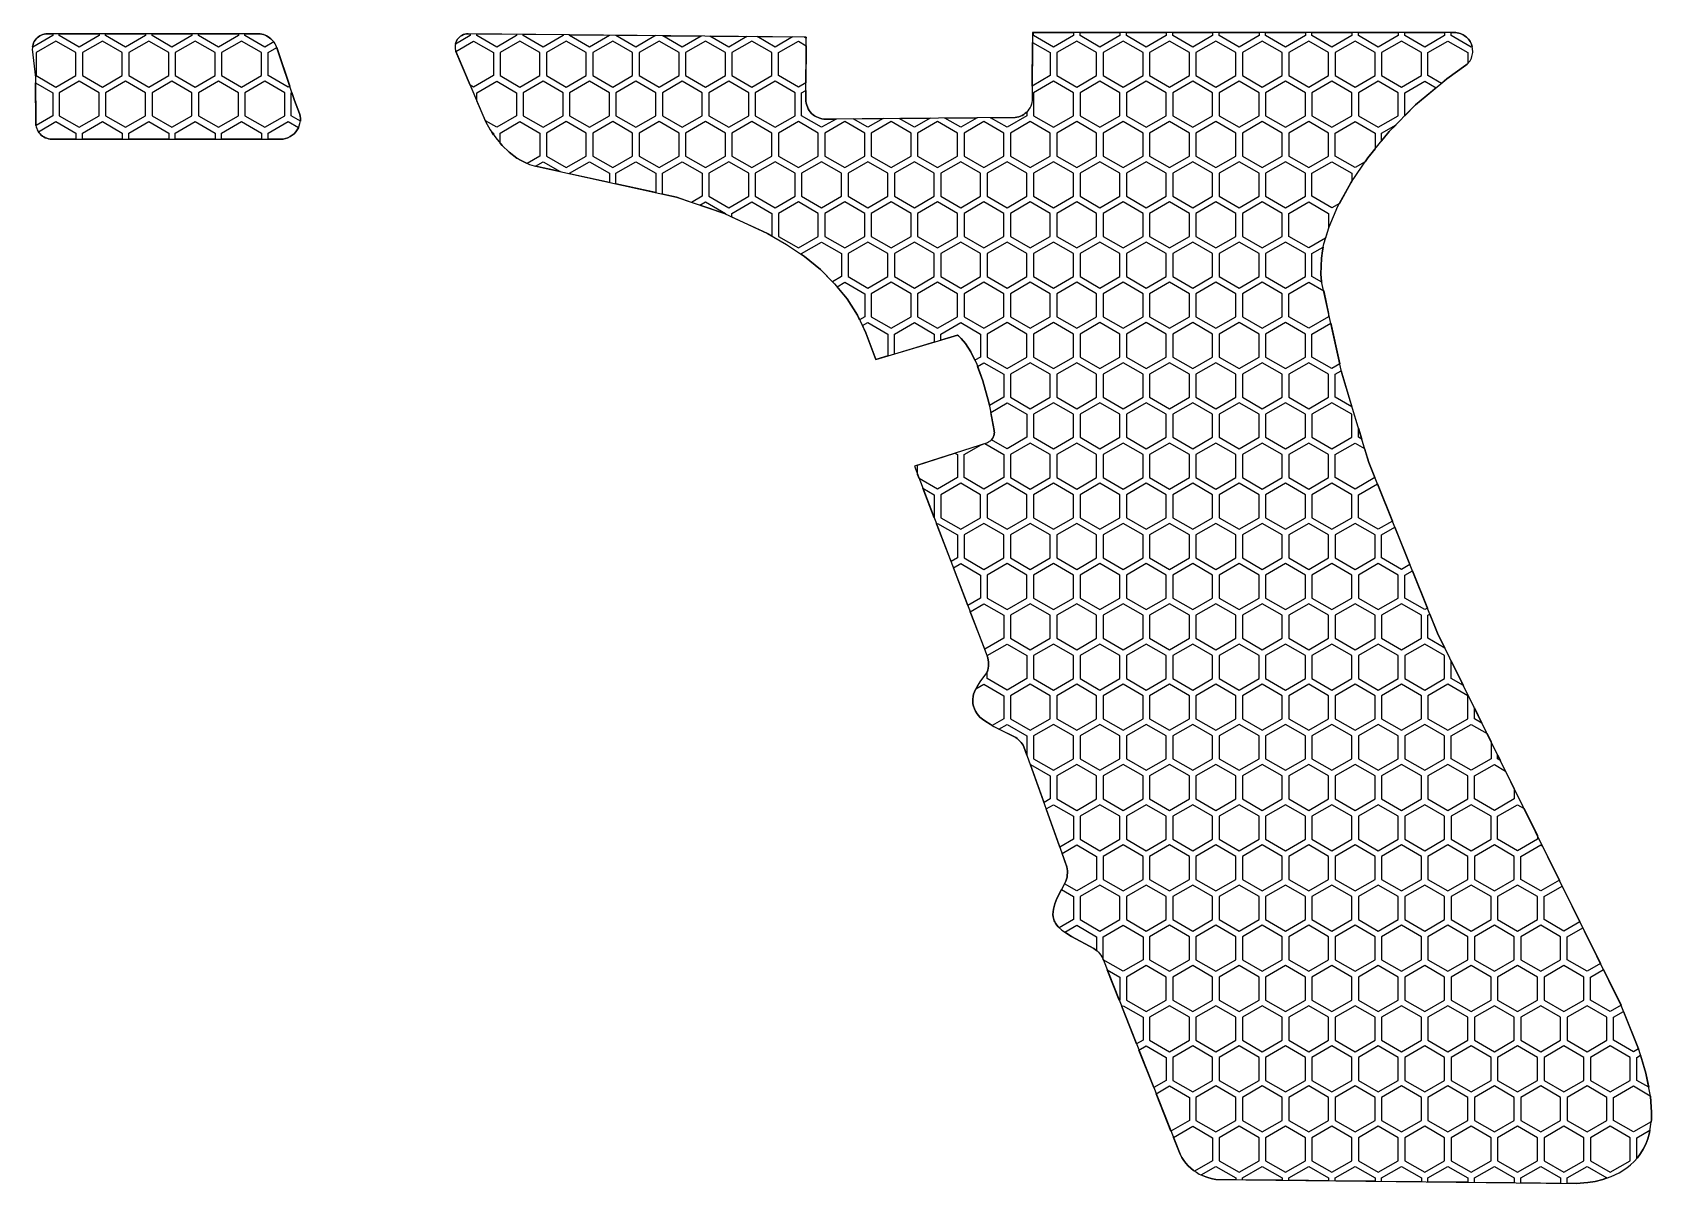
# Model space of a CAD drawing. Header units: millimetres. Extents: x -36 to 87, y -9 to 78.
import ezdxf

# ---------------------------------------------------------------- set-up
doc = ezdxf.new("R2010")
doc.units = ezdxf.units.MM
doc.layers.add('BORDER', color=3, linetype='Continuous')

msp = doc.modelspace()

# ---------------------------------------------------------------- linework, layer by layer
for points in [[(-35.72, 77.13), (-35.69, 77.25), (-35.65, 77.36), (-35.6, 77.47), (-35.53, 77.57), (-35.46, 77.67), (-35.37, 77.76), (-35.28, 77.83), (-35.18, 77.9), (-35.07, 77.96), (-34.96, 78.01), (-34.84, 78.04), (-34.71, 78.06), (-34.2, 78.06), (-34.2, 77.93), (-35.71, 77.05), (-35.73, 77.06)], [(-30.67, 78.06), (-30.67, 77.93), (-32.18, 77.05), (-33.7, 77.93), (-33.7, 78.06)], [(-27.14, 78.06), (-27.14, 77.93), (-28.65, 77.05), (-30.17, 77.93), (-30.17, 78.06)], [(-23.61, 78.06), (-23.61, 77.93), (-25.12, 77.05), (-26.64, 77.93), (-26.64, 78.06)], [(-20.07, 78.06), (-20.07, 77.93), (-21.59, 77.05), (-23.11, 77.93), (-23.11, 78.06)], [(-18.53, 78.06), (-18.41, 78.05), (-18.28, 78.02), (-18.16, 77.99), (-18.04, 77.94), (-17.92, 77.89), (-17.81, 77.83), (-17.71, 77.76), (-17.61, 77.68), (-17.52, 77.6), (-17.43, 77.5), (-17.38, 77.44), (-18.06, 77.05), (-19.57, 77.93), (-19.57, 78.06)], [(-3.55, 77.28), (-3.52, 77.39), (-3.47, 77.5), (-3.41, 77.61), (-3.34, 77.7), (-3.25, 77.79), (-3.16, 77.87), (-3.06, 77.93), (-2.94, 77.99), (-2.83, 78.03), (-2.7, 78.05), (-2.57, 78.06), (-2.42, 78.06), (-2.42, 77.93), (-3.55, 77.27)], [(1.11, 78.02), (1.11, 77.93), (-0.4, 77.05), (-1.92, 77.93), (-1.92, 78.05)], [(4.64, 77.99), (4.64, 77.93), (3.13, 77.05), (1.61, 77.93), (1.61, 78.02)], [(8.17, 77.95), (8.17, 77.93), (6.66, 77.05), (5.14, 77.93), (5.14, 77.98)], [(11.69, 77.92), (10.19, 77.05), (8.67, 77.93), (8.67, 77.95)], [(15.16, 77.88), (13.72, 77.05), (12.23, 77.91)], [(18.63, 77.85), (17.25, 77.05), (15.82, 77.88)], [(22.1, 77.82), (20.78, 77.05), (19.42, 77.84)], [(23.14, 77.8), (23.14, 77.73), (23.01, 77.81)], [(43.49, 78.16), (43.49, 77.93), (41.97, 77.05), (40.45, 77.93), (40.45, 78.16)], [(47.02, 78.16), (47.02, 77.93), (45.5, 77.05), (43.99, 77.93), (43.99, 78.16)], [(50.55, 78.16), (50.55, 77.93), (49.03, 77.05), (47.52, 77.93), (47.52, 78.16)], [(54.08, 78.16), (54.08, 77.93), (52.56, 77.05), (51.05, 77.93), (51.05, 78.16)], [(57.61, 78.15), (57.61, 77.93), (56.09, 77.05), (54.58, 77.93), (54.58, 78.16)], [(61.14, 78.15), (61.14, 77.93), (59.63, 77.05), (58.11, 77.93), (58.11, 78.15)], [(64.67, 78.15), (64.67, 77.93), (63.16, 77.05), (61.64, 77.93), (61.64, 78.15)], [(68.2, 78.15), (68.2, 77.93), (66.69, 77.05), (65.17, 77.93), (65.17, 78.15)], [(71.73, 78.15), (71.73, 77.93), (70.22, 77.05), (68.7, 77.93), (68.7, 78.15)], [(72.58, 78.15), (72.7, 78.13), (72.82, 78.11), (72.93, 78.08), (73.04, 78.03), (73.14, 77.98), (73.23, 77.93), (73.32, 77.86), (73.41, 77.79), (73.48, 77.72), (73.55, 77.64), (73.62, 77.55), (73.67, 77.46), (73.72, 77.36), (73.77, 77.26), (73.8, 77.16), (73.82, 77.09), (73.75, 77.05), (72.23, 77.93), (72.23, 78.15)], [(-32.43, 76.62), (-33.95, 77.49), (-35.46, 76.62), (-35.46, 74.87), (-33.95, 73.99), (-32.43, 74.87)], [(-28.9, 76.62), (-30.42, 77.49), (-31.93, 76.62), (-31.93, 74.87), (-30.42, 73.99), (-28.9, 74.87)], [(-25.37, 76.62), (-26.89, 77.49), (-28.4, 76.62), (-28.4, 74.87), (-26.89, 73.99), (-25.37, 74.87)], [(-21.84, 76.62), (-23.36, 77.49), (-24.87, 76.62), (-24.87, 74.87), (-23.36, 73.99), (-21.84, 74.87)], [(-18.31, 76.62), (-19.82, 77.49), (-21.34, 76.62), (-21.34, 74.87), (-19.82, 73.99), (-18.31, 74.87)], [(-16.16, 74.07), (-16.29, 73.99), (-17.81, 74.87), (-17.81, 76.62), (-17.14, 77.01)], [(-3.51, 76.72), (-2.17, 77.49), (-0.65, 76.62), (-0.65, 74.87), (-2.17, 73.99), (-2.42, 74.14)], [(2.88, 76.62), (1.36, 77.49), (-0.15, 76.62), (-0.15, 74.87), (1.36, 73.99), (2.88, 74.87)], [(6.41, 76.62), (4.89, 77.49), (3.38, 76.62), (3.38, 74.87), (4.89, 73.99), (6.41, 74.87)], [(9.94, 76.62), (8.42, 77.49), (6.91, 76.62), (6.91, 74.87), (8.42, 73.99), (9.94, 74.87)], [(13.47, 76.62), (11.96, 77.49), (10.44, 76.62), (10.44, 74.87), (11.96, 73.99), (13.47, 74.87)], [(17, 76.62), (15.49, 77.49), (13.97, 76.62), (13.97, 74.87), (15.49, 73.99), (17, 74.87)], [(20.53, 76.62), (19.02, 77.49), (17.5, 76.62), (17.5, 74.87), (19.02, 73.99), (20.53, 74.87)], [(23.13, 74.33), (22.55, 73.99), (21.03, 74.87), (21.03, 76.62), (22.55, 77.49), (23.14, 77.15)], [(40.37, 77.4), (41.72, 76.62), (41.72, 74.87), (40.35, 74.08)], [(45.25, 76.62), (43.74, 77.49), (42.22, 76.62), (42.22, 74.87), (43.74, 73.99), (45.25, 74.87)], [(48.78, 76.62), (47.27, 77.49), (45.75, 76.62), (45.75, 74.87), (47.27, 73.99), (48.78, 74.87)], [(52.31, 76.62), (50.8, 77.49), (49.28, 76.62), (49.28, 74.87), (50.8, 73.99), (52.31, 74.87)], [(55.84, 76.62), (54.33, 77.49), (52.81, 76.62), (52.81, 74.87), (54.33, 73.99), (55.84, 74.87)], [(59.38, 76.62), (57.86, 77.49), (56.34, 76.62), (56.34, 74.87), (57.86, 73.99), (59.38, 74.87)], [(62.91, 76.62), (61.39, 77.49), (59.88, 76.62), (59.88, 74.87), (61.39, 73.99), (62.91, 74.87)], [(66.44, 76.62), (64.92, 77.49), (63.41, 76.62), (63.41, 74.87), (64.92, 73.99), (66.44, 74.87)], [(69.97, 76.62), (68.45, 77.49), (66.94, 76.62), (66.94, 74.87), (68.45, 73.99), (69.97, 74.87)], [(73.45, 75.74), (73.35, 75.66), (71.91, 74.62), (71.49, 74.28), (70.47, 74.87), (70.47, 76.62), (71.98, 77.49), (73.5, 76.62), (73.5, 75.8)], [(-35.48, 71.09), (-35.49, 71.22), (-35.52, 74.32), (-34.2, 73.56), (-34.2, 71.81), (-35.47, 71.08)], [(-30.67, 73.56), (-32.18, 74.44), (-33.7, 73.56), (-33.7, 71.81), (-32.18, 70.94), (-30.67, 71.81)], [(-27.14, 73.56), (-28.65, 74.44), (-30.17, 73.56), (-30.17, 71.81), (-28.65, 70.94), (-27.14, 71.81)], [(-23.61, 73.56), (-25.12, 74.44), (-26.64, 73.56), (-26.64, 71.81), (-25.12, 70.94), (-23.61, 71.81)], [(-20.07, 73.56), (-21.59, 74.44), (-23.11, 73.56), (-23.11, 71.81), (-21.59, 70.94), (-20.07, 71.81)], [(-16.54, 73.56), (-18.06, 74.44), (-19.57, 73.56), (-19.57, 71.81), (-18.06, 70.94), (-16.54, 71.81)], [(-1.92, 72.96), (-1.92, 73.56), (-0.4, 74.44), (1.11, 73.56), (1.11, 71.81), (-0.4, 70.94), (-1.27, 71.44)], [(4.64, 73.56), (3.13, 74.44), (1.61, 73.56), (1.61, 71.81), (3.13, 70.94), (4.64, 71.81)], [(8.17, 73.56), (6.66, 74.44), (5.14, 73.56), (5.14, 71.81), (6.66, 70.94), (8.17, 71.81)], [(11.71, 73.56), (10.19, 74.44), (8.67, 73.56), (8.67, 71.81), (10.19, 70.94), (11.71, 71.81)], [(15.24, 73.56), (13.72, 74.44), (12.21, 73.56), (12.21, 71.81), (13.72, 70.94), (15.24, 71.81)], [(18.77, 73.56), (17.25, 74.44), (15.74, 73.56), (15.74, 71.81), (17.25, 70.94), (18.77, 71.81)], [(22.3, 73.56), (20.78, 74.44), (19.27, 73.56), (19.27, 71.81), (20.78, 70.94), (22.3, 71.81)], [(43.49, 73.56), (41.97, 74.44), (40.45, 73.56), (40.45, 71.81), (41.97, 70.94), (43.49, 71.81)], [(47.02, 73.56), (45.5, 74.44), (43.99, 73.56), (43.99, 71.81), (45.5, 70.94), (47.02, 71.81)], [(50.55, 73.56), (49.03, 74.44), (47.52, 73.56), (47.52, 71.81), (49.03, 70.94), (50.55, 71.81)], [(54.08, 73.56), (52.56, 74.44), (51.05, 73.56), (51.05, 71.81), (52.56, 70.94), (54.08, 71.81)], [(57.61, 73.56), (56.09, 74.44), (54.58, 73.56), (54.58, 71.81), (56.09, 70.94), (57.61, 71.81)], [(61.14, 73.56), (59.63, 74.44), (58.11, 73.56), (58.11, 71.81), (59.63, 70.94), (61.14, 71.81)], [(64.67, 73.56), (63.16, 74.44), (61.64, 73.56), (61.64, 71.81), (63.16, 70.94), (64.67, 71.81)], [(68.2, 73.56), (66.69, 74.44), (65.17, 73.56), (65.17, 71.81), (66.69, 70.94), (68.2, 71.81)], [(69.52, 72.64), (68.7, 71.81), (68.7, 71.81), (68.7, 73.56), (70.22, 74.44), (71.08, 73.94)], [(-15.37, 71.81), (-15.35, 71.61), (-15.35, 71.43), (-15.35, 71.41), (-16.04, 71.81), (-16.04, 73.56), (-15.99, 73.59), (-15.79, 72.98), (-15.41, 72)], [(23.13, 72.93), (23.15, 72.78), (23.19, 72.63), (23.24, 72.49), (23.3, 72.35), (23.38, 72.23), (23.46, 72.11), (23.56, 72), (23.67, 71.9), (23.79, 71.82), (23.92, 71.74), (24.05, 71.68), (24.19, 71.63), (24.34, 71.59), (24.49, 71.57), (25.42, 71.57), (24.31, 70.94), (22.8, 71.81), (22.8, 73.56), (23.13, 73.75)], [(29, 71.6), (27.85, 70.94), (26.72, 71.58)], [(32.58, 71.63), (31.38, 70.94), (30.21, 71.61)], [(36.15, 71.66), (34.91, 70.94), (33.69, 71.64)], [(39.05, 71.68), (39.19, 71.7), (39.33, 71.74), (39.46, 71.79), (39.59, 71.85), (39.71, 71.92), (39.82, 72.01), (39.93, 72.1), (39.95, 72.13), (39.95, 71.81), (38.44, 70.94), (37.18, 71.66)], [(-34.4, 70.05), (-34.53, 70.07), (-34.65, 70.11), (-34.76, 70.15), (-34.87, 70.21), (-34.98, 70.27), (-35.07, 70.35), (-35.16, 70.44), (-35.24, 70.53), (-35.29, 70.6), (-33.95, 71.38), (-32.43, 70.5), (-32.43, 70.05)], [(-31.93, 70.05), (-31.93, 70.5), (-30.42, 71.38), (-28.9, 70.5), (-28.9, 70.05)], [(-28.4, 70.05), (-28.4, 70.5), (-26.89, 71.38), (-25.37, 70.5), (-25.37, 70.05)], [(-24.87, 70.05), (-24.87, 70.5), (-23.36, 71.38), (-21.84, 70.5), (-21.84, 70.05)], [(-21.34, 70.05), (-21.34, 70.5), (-19.82, 71.38), (-18.31, 70.5), (-18.31, 70.05)], [(-15.5, 70.89), (-15.59, 70.74), (-15.7, 70.59), (-15.83, 70.45), (-15.97, 70.33), (-16.13, 70.23), (-16.3, 70.15), (-16.48, 70.09), (-16.67, 70.05), (-17.81, 70.05), (-17.81, 70.5), (-16.29, 71.38), (-15.49, 70.92)], [(-0.79, 70.58), (-0.65, 70.5), (-0.65, 70.38)], [(1.77, 68.25), (1.45, 68.41), (1.13, 68.59), (0.54, 69.04), (0, 69.55), (-0.15, 69.74), (-0.15, 70.5), (1.36, 71.38), (2.88, 70.5), (2.88, 68.75), (1.9, 68.19)], [(6.41, 70.5), (4.89, 71.38), (3.38, 70.5), (3.38, 68.75), (4.89, 67.88), (6.41, 68.75)], [(9.94, 70.5), (8.42, 71.38), (6.91, 70.5), (6.91, 68.75), (8.42, 67.88), (9.94, 68.75)], [(13.47, 70.5), (11.96, 71.38), (10.44, 70.5), (10.44, 68.75), (11.96, 67.88), (13.47, 68.75)], [(17, 70.5), (15.49, 71.38), (13.97, 70.5), (13.97, 68.75), (15.49, 67.88), (17, 68.75)], [(20.53, 70.5), (19.02, 71.38), (17.5, 70.5), (17.5, 68.75), (19.02, 67.88), (20.53, 68.75)], [(24.06, 70.5), (22.55, 71.38), (21.03, 70.5), (21.03, 68.75), (22.55, 67.88), (24.06, 68.75)], [(27.6, 70.5), (26.08, 71.38), (24.56, 70.5), (24.56, 68.75), (26.08, 67.88), (27.6, 68.75)], [(31.13, 70.5), (29.61, 71.38), (28.1, 70.5), (28.1, 68.75), (29.61, 67.88), (31.13, 68.75)], [(34.66, 70.5), (33.14, 71.38), (31.63, 70.5), (31.63, 68.75), (33.14, 67.88), (34.66, 68.75)], [(38.19, 70.5), (36.67, 71.38), (35.16, 70.5), (35.16, 68.75), (36.67, 67.88), (38.19, 68.75)], [(41.72, 70.5), (40.2, 71.38), (38.69, 70.5), (38.69, 68.75), (40.2, 67.88), (41.72, 68.75)], [(45.25, 70.5), (43.74, 71.38), (42.22, 70.5), (42.22, 68.75), (43.74, 67.88), (45.25, 68.75)], [(48.78, 70.5), (47.27, 71.38), (45.75, 70.5), (45.75, 68.75), (47.27, 67.88), (48.78, 68.75)], [(52.31, 70.5), (50.8, 71.38), (49.28, 70.5), (49.28, 68.75), (50.8, 67.88), (52.31, 68.75)], [(55.84, 70.5), (54.33, 71.38), (52.81, 70.5), (52.81, 68.75), (54.33, 67.88), (55.84, 68.75)], [(59.38, 70.5), (57.86, 71.38), (56.34, 70.5), (56.34, 68.75), (57.86, 67.88), (59.38, 68.75)], [(62.91, 70.5), (61.39, 71.38), (59.88, 70.5), (59.88, 68.75), (61.39, 67.88), (62.91, 68.75)], [(65.88, 68.62), (65.68, 68.32), (64.92, 67.88), (63.41, 68.75), (63.41, 70.5), (64.92, 71.38), (66.44, 70.5), (66.44, 69.29)], [(67.52, 70.62), (66.94, 69.9), (66.94, 70.5), (68.04, 71.14)], [(2.54, 67.98), (3.13, 68.32), (4.43, 67.57)], [(5.14, 67.41), (5.14, 67.45), (6.66, 68.32), (8.17, 67.45), (8.17, 66.75)], [(8.67, 66.64), (8.67, 67.45), (10.19, 68.32), (11.71, 67.45), (11.71, 65.97)], [(13.28, 65.63), (12.21, 65.86), (12.21, 67.45), (13.72, 68.32), (15.24, 67.45), (15.24, 65.7), (14.43, 65.23)], [(18.77, 67.45), (17.25, 68.32), (15.74, 67.45), (15.74, 65.7), (17.25, 64.82), (18.77, 65.7)], [(22.3, 67.45), (20.78, 68.32), (19.27, 67.45), (19.27, 65.7), (20.78, 64.82), (22.3, 65.7)], [(25.83, 67.45), (24.31, 68.32), (22.8, 67.45), (22.8, 65.7), (24.31, 64.82), (25.83, 65.7)], [(29.36, 67.45), (27.85, 68.32), (26.33, 67.45), (26.33, 65.7), (27.85, 64.82), (29.36, 65.7)], [(32.89, 67.45), (31.38, 68.32), (29.86, 67.45), (29.86, 65.7), (31.38, 64.82), (32.89, 65.7)], [(36.42, 67.45), (34.91, 68.32), (33.39, 67.45), (33.39, 65.7), (34.91, 64.82), (36.42, 65.7)], [(39.95, 67.45), (38.44, 68.32), (36.92, 67.45), (36.92, 65.7), (38.44, 64.82), (39.95, 65.7)], [(43.49, 67.45), (41.97, 68.32), (40.45, 67.45), (40.45, 65.7), (41.97, 64.82), (43.49, 65.7)], [(47.02, 67.45), (45.5, 68.32), (43.99, 67.45), (43.99, 65.7), (45.5, 64.82), (47.02, 65.7)], [(50.55, 67.45), (49.03, 68.32), (47.52, 67.45), (47.52, 65.7), (49.03, 64.82), (50.55, 65.7)], [(54.08, 67.45), (52.56, 68.32), (51.05, 67.45), (51.05, 65.7), (52.56, 64.82), (54.08, 65.7)], [(57.61, 67.45), (56.09, 68.32), (54.58, 67.45), (54.58, 65.7), (56.09, 64.82), (57.61, 65.7)], [(61.14, 67.45), (59.63, 68.32), (58.11, 67.45), (58.11, 65.7), (59.63, 64.82), (61.14, 65.7)], [(64.59, 66.71), (63.73, 65.15), (63.16, 64.82), (61.64, 65.7), (61.64, 67.45), (63.16, 68.32), (64.67, 67.45), (64.67, 66.83)], [(16.94, 64.37), (15.06, 65.02), (15.49, 65.26), (17, 64.39), (17, 64.34)], [(20.2, 62.87), (17.5, 64.11), (17.5, 64.39), (19.02, 65.26), (20.53, 64.39), (20.53, 62.68)], [(24.06, 64.39), (22.55, 65.26), (21.03, 64.39), (21.03, 62.64), (22.55, 61.76), (24.06, 62.64)], [(27.6, 64.39), (26.08, 65.26), (24.56, 64.39), (24.56, 62.64), (26.08, 61.76), (27.6, 62.64)], [(31.13, 64.39), (29.61, 65.26), (28.1, 64.39), (28.1, 62.64), (29.61, 61.76), (31.13, 62.64)], [(34.66, 64.39), (33.14, 65.26), (31.63, 64.39), (31.63, 62.64), (33.14, 61.76), (34.66, 62.64)], [(38.19, 64.39), (36.67, 65.26), (35.16, 64.39), (35.16, 62.64), (36.67, 61.76), (38.19, 62.64)], [(41.72, 64.39), (40.2, 65.26), (38.69, 64.39), (38.69, 62.64), (40.2, 61.76), (41.72, 62.64)], [(45.25, 64.39), (43.74, 65.26), (42.22, 64.39), (42.22, 62.64), (43.74, 61.76), (45.25, 62.64)], [(48.78, 64.39), (47.27, 65.26), (45.75, 64.39), (45.75, 62.64), (47.27, 61.76), (48.78, 62.64)], [(52.31, 64.39), (50.8, 65.26), (49.28, 64.39), (49.28, 62.64), (50.8, 61.76), (52.31, 62.64)], [(55.84, 64.39), (54.33, 65.26), (52.81, 64.39), (52.81, 62.64), (54.33, 61.76), (55.84, 62.64)], [(59.38, 64.39), (57.86, 65.26), (56.34, 64.39), (56.34, 62.64), (57.86, 61.76), (59.38, 62.64)], [(62.67, 62.5), (61.39, 61.76), (59.88, 62.64), (59.88, 64.39), (61.39, 65.26), (62.91, 64.39), (62.91, 63.27)], [(24.23, 60.11), (23.01, 61.11), (22.8, 61.25), (22.8, 61.33), (24.31, 62.2), (25.83, 61.33), (25.83, 59.58), (25.16, 59.19)], [(29.36, 61.33), (27.85, 62.2), (26.33, 61.33), (26.33, 59.58), (27.85, 58.7), (29.36, 59.58)], [(32.89, 61.33), (31.38, 62.2), (29.86, 61.33), (29.86, 59.58), (31.38, 58.7), (32.89, 59.58)], [(36.42, 61.33), (34.91, 62.2), (33.39, 61.33), (33.39, 59.58), (34.91, 58.7), (36.42, 59.58)], [(39.95, 61.33), (38.44, 62.2), (36.92, 61.33), (36.92, 59.58), (38.44, 58.7), (39.95, 59.58)], [(43.49, 61.33), (41.97, 62.2), (40.45, 61.33), (40.45, 59.58), (41.97, 58.7), (43.49, 59.58)], [(47.02, 61.33), (45.5, 62.2), (43.99, 61.33), (43.99, 59.58), (45.5, 58.7), (47.02, 59.58)], [(50.55, 61.33), (49.03, 62.2), (47.52, 61.33), (47.52, 59.58), (49.03, 58.7), (50.55, 59.58)], [(54.08, 61.33), (52.56, 62.2), (51.05, 61.33), (51.05, 59.58), (52.56, 58.7), (54.08, 59.58)], [(57.61, 61.33), (56.09, 62.2), (54.58, 61.33), (54.58, 59.58), (56.09, 58.7), (57.61, 59.58)], [(61.14, 61.33), (59.63, 62.2), (58.11, 61.33), (58.11, 59.58), (59.63, 58.7), (61.14, 59.58)], [(62.43, 61.53), (62.36, 60.97), (62.32, 59.76), (62.37, 59.2), (62.39, 59.15), (61.64, 59.58), (61.64, 61.33), (62.49, 61.82)], [(27.05, 56.64), (26.26, 57.88), (25.5, 58.81), (26.08, 59.15), (27.6, 58.27), (27.6, 56.52), (27.21, 56.3)], [(31.13, 58.27), (29.61, 59.15), (28.1, 58.27), (28.1, 56.52), (29.61, 55.65), (31.13, 56.52)], [(34.66, 58.27), (33.14, 59.15), (31.63, 58.27), (31.63, 56.52), (33.14, 55.65), (34.66, 56.52)], [(38.19, 58.27), (36.67, 59.15), (35.16, 58.27), (35.16, 56.52), (36.67, 55.65), (38.19, 56.52)], [(41.72, 58.27), (40.2, 59.15), (38.69, 58.27), (38.69, 56.52), (40.2, 55.65), (41.72, 56.52)], [(45.25, 58.27), (43.74, 59.15), (42.22, 58.27), (42.22, 56.52), (43.74, 55.65), (45.25, 56.52)], [(48.78, 58.27), (47.27, 59.15), (45.75, 58.27), (45.75, 56.52), (47.27, 55.65), (48.78, 56.52)], [(52.31, 58.27), (50.8, 59.15), (49.28, 58.27), (49.28, 56.52), (50.8, 55.65), (52.31, 56.52)], [(55.84, 58.27), (54.33, 59.15), (52.81, 58.27), (52.81, 56.52), (54.33, 55.65), (55.84, 56.52)], [(59.38, 58.27), (57.86, 59.15), (56.34, 58.27), (56.34, 56.52), (57.86, 55.65), (59.38, 56.52)], [(62.91, 56.77), (62.91, 56.52), (61.39, 55.65), (59.88, 56.52), (59.88, 58.27), (61.39, 59.15), (62.53, 58.49)], [(28.44, 53.26), (27.69, 55.3), (27.43, 55.85), (27.85, 56.09), (29.36, 55.21), (29.36, 53.54)], [(29.86, 53.69), (29.86, 55.21), (31.38, 56.09), (32.89, 55.21), (32.89, 54.6)], [(35.68, 53.85), (35.28, 54.48), (34.95, 54.87), (34.82, 54.99), (34.73, 55.07), (34.65, 55.12), (33.39, 54.75), (33.39, 55.21), (34.91, 56.09), (36.42, 55.21), (36.42, 53.46), (35.99, 53.21)], [(39.95, 55.21), (38.44, 56.09), (36.92, 55.21), (36.92, 53.46), (38.44, 52.59), (39.95, 53.46)], [(43.49, 55.21), (41.97, 56.09), (40.45, 55.21), (40.45, 53.46), (41.97, 52.59), (43.49, 53.46)], [(47.02, 55.21), (45.5, 56.09), (43.99, 55.21), (43.99, 53.46), (45.5, 52.59), (47.02, 53.46)], [(50.55, 55.21), (49.03, 56.09), (47.52, 55.21), (47.52, 53.46), (49.03, 52.59), (50.55, 53.46)], [(54.08, 55.21), (52.56, 56.09), (51.05, 55.21), (51.05, 53.46), (52.56, 52.59), (54.08, 53.46)], [(57.61, 55.21), (56.09, 56.09), (54.58, 55.21), (54.58, 53.46), (56.09, 52.59), (57.61, 53.46)], [(61.14, 55.21), (59.63, 56.09), (58.11, 55.21), (58.11, 53.46), (59.63, 52.59), (61.14, 53.46)], [(63.75, 52.93), (63.16, 52.59), (61.64, 53.46), (61.64, 55.21), (63.07, 56.04)], [(37.05, 49.99), (36.6, 51.65), (36.19, 52.75), (36.67, 53.03), (38.19, 52.16), (38.19, 50.41), (37.09, 49.77)], [(41.72, 52.16), (40.2, 53.03), (38.69, 52.16), (38.69, 50.41), (40.2, 49.53), (41.72, 50.41)], [(45.25, 52.16), (43.74, 53.03), (42.22, 52.16), (42.22, 50.41), (43.74, 49.53), (45.25, 50.41)], [(48.78, 52.16), (47.27, 53.03), (45.75, 52.16), (45.75, 50.41), (47.27, 49.53), (48.78, 50.41)], [(52.31, 52.16), (50.8, 53.03), (49.28, 52.16), (49.28, 50.41), (50.8, 49.53), (52.31, 50.41)], [(55.84, 52.16), (54.33, 53.03), (52.81, 52.16), (52.81, 50.41), (54.33, 49.53), (55.84, 50.41)], [(59.38, 52.16), (57.86, 53.03), (56.34, 52.16), (56.34, 50.41), (57.86, 49.53), (59.38, 50.41)], [(62.91, 52.16), (61.39, 53.03), (59.88, 52.16), (59.88, 50.41), (61.39, 49.53), (62.91, 50.41)], [(63.9, 52.24), (64.68, 49.67), (63.41, 50.41), (63.41, 52.16), (63.86, 52.42)], [(37.25, 47.17), (37.29, 47.23), (37.34, 47.29), (37.37, 47.35), (37.4, 47.42), (37.43, 47.5), (37.45, 47.57), (37.46, 47.64), (37.47, 47.72), (37.46, 47.8), (37.45, 47.88), (37.19, 49.25), (38.44, 49.97), (39.95, 49.1), (39.95, 47.35), (38.44, 46.47), (37.24, 47.16)], [(43.49, 49.1), (41.97, 49.97), (40.45, 49.1), (40.45, 47.35), (41.97, 46.47), (43.49, 47.35)], [(47.02, 49.1), (45.5, 49.97), (43.99, 49.1), (43.99, 47.35), (45.5, 46.47), (47.02, 47.35)], [(50.55, 49.1), (49.03, 49.97), (47.52, 49.1), (47.52, 47.35), (49.03, 46.47), (50.55, 47.35)], [(54.08, 49.1), (52.56, 49.97), (51.05, 49.1), (51.05, 47.35), (52.56, 46.47), (54.08, 47.35)], [(57.61, 49.1), (56.09, 49.97), (54.58, 49.1), (54.58, 47.35), (56.09, 46.47), (57.61, 47.35)], [(61.14, 49.1), (59.63, 49.97), (58.11, 49.1), (58.11, 47.35), (59.63, 46.47), (61.14, 47.35)], [(64.67, 49.1), (63.16, 49.97), (61.64, 49.1), (61.64, 47.35), (63.16, 46.47), (64.67, 47.35)], [(36.73, 46.88), (38.19, 46.04), (38.19, 44.29), (36.67, 43.41), (35.16, 44.29), (35.16, 46.04), (36.46, 46.79)], [(41.72, 46.04), (40.2, 46.91), (38.69, 46.04), (38.69, 44.29), (40.2, 43.41), (41.72, 44.29)], [(45.25, 46.04), (43.74, 46.91), (42.22, 46.04), (42.22, 44.29), (43.74, 43.41), (45.25, 44.29)], [(48.78, 46.04), (47.27, 46.91), (45.75, 46.04), (45.75, 44.29), (47.27, 43.41), (48.78, 44.29)], [(52.31, 46.04), (50.8, 46.91), (49.28, 46.04), (49.28, 44.29), (50.8, 43.41), (52.31, 44.29)], [(55.84, 46.04), (54.33, 46.91), (52.81, 46.04), (52.81, 44.29), (54.33, 43.41), (55.84, 44.29)], [(59.38, 46.04), (57.86, 46.91), (56.34, 46.04), (56.34, 44.29), (57.86, 43.41), (59.38, 44.29)], [(62.91, 46.04), (61.39, 46.91), (59.88, 46.04), (59.88, 44.29), (61.39, 43.41), (62.91, 44.29)], [(65.97, 45.43), (66.43, 44.29), (64.92, 43.41), (63.41, 44.29), (63.41, 46.04), (64.92, 46.91), (65.65, 46.5)], [(65.43, 47.2), (65.17, 47.35), (65.17, 48.05)], [(31.63, 44.52), (31.63, 45.23), (34.47, 46.15), (34.66, 46.04), (34.66, 44.29), (33.14, 43.41), (31.74, 44.22)], [(32.02, 43.48), (32.89, 42.98), (32.89, 41.23), (32.89, 41.23)], [(36.42, 42.98), (34.91, 43.86), (33.39, 42.98), (33.39, 41.23), (34.91, 40.36), (36.42, 41.23)], [(39.95, 42.98), (38.44, 43.86), (36.92, 42.98), (36.92, 41.23), (38.44, 40.36), (39.95, 41.23)], [(43.49, 42.98), (41.97, 43.86), (40.45, 42.98), (40.45, 41.23), (41.97, 40.36), (43.49, 41.23)], [(47.02, 42.98), (45.5, 43.86), (43.99, 42.98), (43.99, 41.23), (45.5, 40.36), (47.02, 41.23)], [(50.55, 42.98), (49.03, 43.86), (47.52, 42.98), (47.52, 41.23), (49.03, 40.36), (50.55, 41.23)], [(54.08, 42.98), (52.56, 43.86), (51.05, 42.98), (51.05, 41.23), (52.56, 40.36), (54.08, 41.23)], [(57.61, 42.98), (56.09, 43.86), (54.58, 42.98), (54.58, 41.23), (56.09, 40.36), (57.61, 41.23)], [(61.14, 42.98), (59.63, 43.86), (58.11, 42.98), (58.11, 41.23), (59.63, 40.36), (61.14, 41.23)], [(64.67, 42.98), (63.16, 43.86), (61.64, 42.98), (61.64, 41.23), (63.16, 40.36), (64.67, 41.23)], [(67.76, 40.98), (66.69, 40.36), (65.17, 41.23), (65.17, 42.98), (66.62, 43.82)], [(33.07, 40.76), (33.14, 40.8), (34.66, 39.92), (34.66, 38.17), (34.17, 37.89)], [(38.19, 39.92), (36.67, 40.8), (35.16, 39.92), (35.16, 38.17), (36.67, 37.3), (38.19, 38.17)], [(41.72, 39.92), (40.2, 40.8), (38.69, 39.92), (38.69, 38.17), (40.2, 37.3), (41.72, 38.17)], [(45.25, 39.92), (43.74, 40.8), (42.22, 39.92), (42.22, 38.17), (43.74, 37.3), (45.25, 38.17)], [(48.78, 39.92), (47.27, 40.8), (45.75, 39.92), (45.75, 38.17), (47.27, 37.3), (48.78, 38.17)], [(52.31, 39.92), (50.8, 40.8), (49.28, 39.92), (49.28, 38.17), (50.8, 37.3), (52.31, 38.17)], [(55.84, 39.92), (54.33, 40.8), (52.81, 39.92), (52.81, 38.17), (54.33, 37.3), (55.84, 38.17)], [(59.38, 39.92), (57.86, 40.8), (56.34, 39.92), (56.34, 38.17), (57.86, 37.3), (59.38, 38.17)], [(62.91, 39.92), (61.39, 40.8), (59.88, 39.92), (59.88, 38.17), (61.39, 37.3), (62.91, 38.17)], [(66.44, 39.92), (64.92, 40.8), (63.41, 39.92), (63.41, 38.17), (64.92, 37.3), (66.44, 38.17)], [(69.1, 37.67), (68.45, 37.3), (66.94, 38.17), (66.94, 39.92), (67.95, 40.51)], [(34.35, 37.42), (34.91, 37.74), (36.42, 36.87), (36.42, 35.12), (35.45, 34.55)], [(39.95, 36.87), (38.44, 37.74), (36.92, 36.87), (36.92, 35.12), (38.44, 34.24), (39.95, 35.12)], [(43.49, 36.87), (41.97, 37.74), (40.45, 36.87), (40.45, 35.12), (41.97, 34.24), (43.49, 35.12)], [(47.02, 36.87), (45.5, 37.74), (43.99, 36.87), (43.99, 35.12), (45.5, 34.24), (47.02, 35.12)], [(50.55, 36.87), (49.03, 37.74), (47.52, 36.87), (47.52, 35.12), (49.03, 34.24), (50.55, 35.12)], [(54.08, 36.87), (52.56, 37.74), (51.05, 36.87), (51.05, 35.12), (52.56, 34.24), (54.08, 35.12)], [(57.61, 36.87), (56.09, 37.74), (54.58, 36.87), (54.58, 35.12), (56.09, 34.24), (57.61, 35.12)], [(61.14, 36.87), (59.63, 37.74), (58.11, 36.87), (58.11, 35.12), (59.63, 34.24), (61.14, 35.12)], [(64.67, 36.87), (63.16, 37.74), (61.64, 36.87), (61.64, 35.12), (63.16, 34.24), (64.67, 35.12)], [(68.2, 36.87), (66.69, 37.74), (65.17, 36.87), (65.17, 35.12), (66.69, 34.24), (68.2, 35.12)], [(70.43, 34.36), (70.22, 34.24), (68.7, 35.12), (68.7, 36.87), (69.29, 37.2)], [(35.63, 34.08), (36.67, 34.68), (38.19, 33.81), (38.19, 32.06), (36.73, 31.22)], [(41.72, 33.81), (40.2, 34.68), (38.69, 33.81), (38.69, 32.06), (40.2, 31.18), (41.72, 32.06)], [(45.25, 33.81), (43.74, 34.68), (42.22, 33.81), (42.22, 32.06), (43.74, 31.18), (45.25, 32.06)], [(48.78, 33.81), (47.27, 34.68), (45.75, 33.81), (45.75, 32.06), (47.27, 31.18), (48.78, 32.06)], [(52.31, 33.81), (50.8, 34.68), (49.28, 33.81), (49.28, 32.06), (50.8, 31.18), (52.31, 32.06)], [(55.84, 33.81), (54.33, 34.68), (52.81, 33.81), (52.81, 32.06), (54.33, 31.18), (55.84, 32.06)], [(59.38, 33.81), (57.86, 34.68), (56.34, 33.81), (56.34, 32.06), (57.86, 31.18), (59.38, 32.06)], [(62.91, 33.81), (61.39, 34.68), (59.88, 33.81), (59.88, 32.06), (61.39, 31.18), (62.91, 32.06)], [(66.44, 33.81), (64.92, 34.68), (63.41, 33.81), (63.41, 32.06), (64.92, 31.18), (66.44, 32.06)], [(69.97, 33.81), (68.45, 34.68), (66.94, 33.81), (66.94, 32.06), (68.45, 31.18), (69.97, 32.06)], [(71.2, 32.46), (71.76, 31.31), (70.47, 32.06), (70.47, 33.81), (70.62, 33.89)], [(36.94, 29.56), (36.96, 29.63), (37, 29.78), (37.03, 29.93), (37.03, 30.09), (37.03, 30.25), (36.98, 30.56), (36.92, 30.71), (36.92, 30.75), (38.44, 31.62), (39.95, 30.75), (39.95, 29), (38.44, 28.12), (36.92, 29), (36.92, 29.53)], [(43.49, 30.75), (41.97, 31.62), (40.45, 30.75), (40.45, 29), (41.97, 28.12), (43.49, 29)], [(47.02, 30.75), (45.5, 31.62), (43.99, 30.75), (43.99, 29), (45.5, 28.12), (47.02, 29)], [(50.55, 30.75), (49.03, 31.62), (47.52, 30.75), (47.52, 29), (49.03, 28.12), (50.55, 29)], [(54.08, 30.75), (52.56, 31.62), (51.05, 30.75), (51.05, 29), (52.56, 28.12), (54.08, 29)], [(57.61, 30.75), (56.09, 31.62), (54.58, 30.75), (54.58, 29), (56.09, 28.12), (57.61, 29)], [(61.14, 30.75), (59.63, 31.62), (58.11, 30.75), (58.11, 29), (59.63, 28.12), (61.14, 29)], [(64.67, 30.75), (63.16, 31.62), (61.64, 30.75), (61.64, 29), (63.16, 28.12), (64.67, 29)], [(68.2, 30.75), (66.69, 31.62), (65.17, 30.75), (65.17, 29), (66.69, 28.12), (68.2, 29)], [(71.73, 30.75), (70.22, 31.62), (68.7, 30.75), (68.7, 29), (70.22, 28.12), (71.73, 29)], [(73.17, 28.46), (72.23, 29), (72.23, 30.35)], [(36.67, 25.82), (36.37, 26.06), (36.25, 26.19), (36.15, 26.32), (36.03, 26.51), (35.95, 26.69), (35.88, 26.88), (35.84, 27.06), (35.82, 27.25), (35.83, 27.43), (35.85, 27.62), (35.89, 27.8), (35.95, 27.99), (36.05, 28.21), (36.67, 28.57), (38.19, 27.69), (38.19, 25.94), (37.3, 25.43)], [(41.72, 27.69), (40.2, 28.57), (38.69, 27.69), (38.69, 25.94), (40.2, 25.07), (41.72, 25.94)], [(45.25, 27.69), (43.74, 28.57), (42.22, 27.69), (42.22, 25.94), (43.74, 25.07), (45.25, 25.94)], [(48.78, 27.69), (47.27, 28.57), (45.75, 27.69), (45.75, 25.94), (47.27, 25.07), (48.78, 25.94)], [(52.31, 27.69), (50.8, 28.57), (49.28, 27.69), (49.28, 25.94), (50.8, 25.07), (52.31, 25.94)], [(55.84, 27.69), (54.33, 28.57), (52.81, 27.69), (52.81, 25.94), (54.33, 25.07), (55.84, 25.94)], [(59.38, 27.69), (57.86, 28.57), (56.34, 27.69), (56.34, 25.94), (57.86, 25.07), (59.38, 25.94)], [(62.91, 27.69), (61.39, 28.57), (59.88, 27.69), (59.88, 25.94), (61.39, 25.07), (62.91, 25.94)], [(66.44, 27.69), (64.92, 28.57), (63.41, 27.69), (63.41, 25.94), (64.92, 25.07), (66.44, 25.94)], [(69.97, 27.69), (68.45, 28.57), (66.94, 27.69), (66.94, 25.94), (68.45, 25.07), (69.97, 25.94)], [(73.5, 27.69), (71.98, 28.57), (70.47, 27.69), (70.47, 25.94), (71.98, 25.07), (73.5, 25.94)], [(74.57, 25.61), (74, 25.94), (74, 26.77)], [(39.72, 23.8), (39.66, 23.92), (39.58, 24.03), (39.5, 24.14), (39.41, 24.24), (39.31, 24.33), (39.21, 24.42), (39.09, 24.5), (37.82, 25.15), (38.44, 25.51), (39.95, 24.63), (39.95, 23.16)], [(43.49, 24.63), (41.97, 25.51), (40.45, 24.63), (40.45, 22.88), (41.97, 22.01), (43.49, 22.88)], [(47.02, 24.63), (45.5, 25.51), (43.99, 24.63), (43.99, 22.88), (45.5, 22.01), (47.02, 22.88)], [(50.55, 24.63), (49.03, 25.51), (47.52, 24.63), (47.52, 22.88), (49.03, 22.01), (50.55, 22.88)], [(54.08, 24.63), (52.56, 25.51), (51.05, 24.63), (51.05, 22.88), (52.56, 22.01), (54.08, 22.88)], [(57.61, 24.63), (56.09, 25.51), (54.58, 24.63), (54.58, 22.88), (56.09, 22.01), (57.61, 22.88)], [(61.14, 24.63), (59.63, 25.51), (58.11, 24.63), (58.11, 22.88), (59.63, 22.01), (61.14, 22.88)], [(64.67, 24.63), (63.16, 25.51), (61.64, 24.63), (61.64, 22.88), (63.16, 22.01), (64.67, 22.88)], [(68.2, 24.63), (66.69, 25.51), (65.17, 24.63), (65.17, 22.88), (66.69, 22.01), (68.2, 22.88)], [(71.73, 24.63), (70.22, 25.51), (68.7, 24.63), (68.7, 22.88), (70.22, 22.01), (71.73, 22.88)], [(75.27, 24.21), (75.27, 22.88), (73.75, 22.01), (72.23, 22.88), (72.23, 24.63), (73.75, 25.51), (74.97, 24.8)], [(40.21, 22.45), (41.72, 21.58), (41.72, 19.83), (41.25, 19.55)], [(45.25, 21.58), (43.74, 22.45), (42.22, 21.58), (42.22, 19.83), (43.74, 18.95), (45.25, 19.83)], [(48.78, 21.58), (47.27, 22.45), (45.75, 21.58), (45.75, 19.83), (47.27, 18.95), (48.78, 19.83)], [(52.31, 21.58), (50.8, 22.45), (49.28, 21.58), (49.28, 19.83), (50.8, 18.95), (52.31, 19.83)], [(55.84, 21.58), (54.33, 22.45), (52.81, 21.58), (52.81, 19.83), (54.33, 18.95), (55.84, 19.83)], [(59.38, 21.58), (57.86, 22.45), (56.34, 21.58), (56.34, 19.83), (57.86, 18.95), (59.38, 19.83)], [(62.91, 21.58), (61.39, 22.45), (59.88, 21.58), (59.88, 19.83), (61.39, 18.95), (62.91, 19.83)], [(66.44, 21.58), (64.92, 22.45), (63.41, 21.58), (63.41, 19.83), (64.92, 18.95), (66.44, 19.83)], [(69.97, 21.58), (68.45, 22.45), (66.94, 21.58), (66.94, 19.83), (68.45, 18.95), (69.97, 19.83)], [(73.5, 21.58), (71.98, 22.45), (70.47, 21.58), (70.47, 19.83), (71.98, 18.95), (73.5, 19.83)], [(77.03, 20.62), (77.03, 19.83), (75.52, 18.95), (74, 19.83), (74, 21.58), (75.52, 22.45), (76.38, 21.95)], [(75.98, 22.76), (75.77, 22.88), (75.77, 23.19)], [(41.42, 19.07), (41.97, 19.39), (43.49, 18.52), (43.49, 16.77), (42.45, 16.17)], [(47.02, 18.52), (45.5, 19.39), (43.99, 18.52), (43.99, 16.77), (45.5, 15.89), (47.02, 16.77)], [(50.55, 18.52), (49.03, 19.39), (47.52, 18.52), (47.52, 16.77), (49.03, 15.89), (50.55, 16.77)], [(54.08, 18.52), (52.56, 19.39), (51.05, 18.52), (51.05, 16.77), (52.56, 15.89), (54.08, 16.77)], [(57.61, 18.52), (56.09, 19.39), (54.58, 18.52), (54.58, 16.77), (56.09, 15.89), (57.61, 16.77)], [(61.14, 18.52), (59.63, 19.39), (58.11, 18.52), (58.11, 16.77), (59.63, 15.89), (61.14, 16.77)], [(64.67, 18.52), (63.16, 19.39), (61.64, 18.52), (61.64, 16.77), (63.16, 15.89), (64.67, 16.77)], [(68.2, 18.52), (66.69, 19.39), (65.17, 18.52), (65.17, 16.77), (66.69, 15.89), (68.2, 16.77)], [(71.73, 18.52), (70.22, 19.39), (68.7, 18.52), (68.7, 16.77), (70.22, 15.89), (71.73, 16.77)], [(75.27, 18.52), (73.75, 19.39), (72.23, 18.52), (72.23, 16.77), (73.75, 15.89), (75.27, 16.77)], [(78.8, 17.04), (78.8, 16.77), (77.28, 15.89), (75.77, 16.77), (75.77, 18.52), (77.28, 19.39), (77.78, 19.1)], [(42.91, 13.58), (42.96, 13.73), (43, 13.89), (43.02, 14.04), (43.04, 14.2), (43.03, 14.36), (43.02, 14.52), (42.99, 14.67), (42.63, 15.69), (43.74, 16.33), (45.25, 15.46), (45.25, 13.71), (43.74, 12.83), (42.8, 13.37)], [(48.78, 15.46), (47.27, 16.33), (45.75, 15.46), (45.75, 13.71), (47.27, 12.83), (48.78, 13.71)], [(52.31, 15.46), (50.8, 16.33), (49.28, 15.46), (49.28, 13.71), (50.8, 12.83), (52.31, 13.71)], [(55.84, 15.46), (54.33, 16.33), (52.81, 15.46), (52.81, 13.71), (54.33, 12.83), (55.84, 13.71)], [(59.38, 15.46), (57.86, 16.33), (56.34, 15.46), (56.34, 13.71), (57.86, 12.83), (59.38, 13.71)], [(62.91, 15.46), (61.39, 16.33), (59.88, 15.46), (59.88, 13.71), (61.39, 12.83), (62.91, 13.71)], [(66.44, 15.46), (64.92, 16.33), (63.41, 15.46), (63.41, 13.71), (64.92, 12.83), (66.44, 13.71)], [(69.97, 15.46), (68.45, 16.33), (66.94, 15.46), (66.94, 13.71), (68.45, 12.83), (69.97, 13.71)], [(73.5, 15.46), (71.98, 16.33), (70.47, 15.46), (70.47, 13.71), (71.98, 12.83), (73.5, 13.71)], [(77.03, 15.46), (75.52, 16.33), (74, 15.46), (74, 13.71), (75.52, 12.83), (77.03, 13.71)], [(80.47, 13.65), (79.05, 12.83), (77.53, 13.71), (77.53, 15.46), (79.05, 16.33), (79.19, 16.25)], [(42.33, 10.1), (42.22, 10.23), (42.12, 10.38), (42.07, 10.48), (42.03, 10.57), (42, 10.67), (41.97, 10.76), (41.95, 10.86), (41.93, 11.05), (41.94, 11.25), (41.96, 11.45), (42.01, 11.65), (42.07, 11.85), (42.23, 12.25), (42.57, 12.93), (43.49, 12.4), (43.49, 10.65), (42.41, 10.03)], [(47.02, 12.4), (45.5, 13.28), (43.99, 12.4), (43.99, 10.65), (45.5, 9.78), (47.02, 10.65)], [(50.55, 12.4), (49.03, 13.28), (47.52, 12.4), (47.52, 10.65), (49.03, 9.78), (50.55, 10.65)], [(54.08, 12.4), (52.56, 13.28), (51.05, 12.4), (51.05, 10.65), (52.56, 9.78), (54.08, 10.65)], [(57.61, 12.4), (56.09, 13.28), (54.58, 12.4), (54.58, 10.65), (56.09, 9.78), (57.61, 10.65)], [(61.14, 12.4), (59.63, 13.28), (58.11, 12.4), (58.11, 10.65), (59.63, 9.78), (61.14, 10.65)], [(64.67, 12.4), (63.16, 13.28), (61.64, 12.4), (61.64, 10.65), (63.16, 9.78), (64.67, 10.65)], [(68.2, 12.4), (66.69, 13.28), (65.17, 12.4), (65.17, 10.65), (66.69, 9.78), (68.2, 10.65)], [(71.73, 12.4), (70.22, 13.28), (68.7, 12.4), (68.7, 10.65), (70.22, 9.78), (71.73, 10.65)], [(75.27, 12.4), (73.75, 13.28), (72.23, 12.4), (72.23, 10.65), (73.75, 9.78), (75.27, 10.65)], [(78.8, 12.4), (77.28, 13.28), (75.77, 12.4), (75.77, 10.65), (77.28, 9.78), (78.8, 10.65)], [(82.03, 10.48), (80.81, 9.78), (79.3, 10.65), (79.3, 12.4), (80.69, 13.2)], [(45.17, 8.36), (45.05, 8.44), (43.33, 9.36), (42.83, 9.7), (43.74, 10.22), (45.25, 9.34), (45.25, 8.3)], [(45.75, 7.61), (45.75, 9.34), (47.27, 10.22), (48.78, 9.34), (48.78, 7.59), (47.27, 6.72), (45.76, 7.59)], [(52.31, 9.34), (50.8, 10.22), (49.28, 9.34), (49.28, 7.59), (50.8, 6.72), (52.31, 7.59)], [(55.84, 9.34), (54.33, 10.22), (52.81, 9.34), (52.81, 7.59), (54.33, 6.72), (55.84, 7.59)], [(59.38, 9.34), (57.86, 10.22), (56.34, 9.34), (56.34, 7.59), (57.86, 6.72), (59.38, 7.59)], [(62.91, 9.34), (61.39, 10.22), (59.88, 9.34), (59.88, 7.59), (61.39, 6.72), (62.91, 7.59)], [(66.44, 9.34), (64.92, 10.22), (63.41, 9.34), (63.41, 7.59), (64.92, 6.72), (66.44, 7.59)], [(69.97, 9.34), (68.45, 10.22), (66.94, 9.34), (66.94, 7.59), (68.45, 6.72), (69.97, 7.59)], [(73.5, 9.34), (71.98, 10.22), (70.47, 9.34), (70.47, 7.59), (71.98, 6.72), (73.5, 7.59)], [(77.03, 9.34), (75.52, 10.22), (74, 9.34), (74, 7.59), (75.52, 6.72), (77.03, 7.59)], [(80.56, 9.34), (79.05, 10.22), (77.53, 9.34), (77.53, 7.59), (79.05, 6.72), (80.56, 7.59)], [(83.6, 7.31), (82.58, 6.72), (81.06, 7.59), (81.06, 9.34), (82.25, 10.03)], [(46.05, 6.84), (47.02, 6.28), (47.02, 4.53), (46.97, 4.51)], [(50.55, 6.28), (49.03, 7.16), (47.52, 6.28), (47.52, 4.53), (49.03, 3.66), (50.55, 4.53)], [(54.08, 6.28), (52.56, 7.16), (51.05, 6.28), (51.05, 4.53), (52.56, 3.66), (54.08, 4.53)], [(57.61, 6.28), (56.09, 7.16), (54.58, 6.28), (54.58, 4.53), (56.09, 3.66), (57.61, 4.53)], [(61.14, 6.28), (59.63, 7.16), (58.11, 6.28), (58.11, 4.53), (59.63, 3.66), (61.14, 4.53)], [(64.67, 6.28), (63.16, 7.16), (61.64, 6.28), (61.64, 4.53), (63.16, 3.66), (64.67, 4.53)], [(68.2, 6.28), (66.69, 7.16), (65.17, 6.28), (65.17, 4.53), (66.69, 3.66), (68.2, 4.53)], [(71.73, 6.28), (70.22, 7.16), (68.7, 6.28), (68.7, 4.53), (70.22, 3.66), (71.73, 4.53)], [(75.27, 6.28), (73.75, 7.16), (72.23, 6.28), (72.23, 4.53), (73.75, 3.66), (75.27, 4.53)], [(78.8, 6.28), (77.28, 7.16), (75.77, 6.28), (75.77, 4.53), (77.28, 3.66), (78.8, 4.53)], [(82.33, 6.28), (80.81, 7.16), (79.3, 6.28), (79.3, 4.53), (80.81, 3.66), (82.33, 4.53)], [(85.16, 4.13), (84.34, 3.66), (82.83, 4.53), (82.83, 6.28), (83.82, 6.86)], [(47.16, 4.04), (47.27, 4.1), (48.78, 3.23), (48.78, 1.48), (48.29, 1.19)], [(52.31, 3.23), (50.8, 4.1), (49.28, 3.23), (49.28, 1.48), (50.8, 0.6), (52.31, 1.48)], [(55.84, 3.23), (54.33, 4.1), (52.81, 3.23), (52.81, 1.48), (54.33, 0.6), (55.84, 1.48)], [(59.38, 3.23), (57.86, 4.1), (56.34, 3.23), (56.34, 1.48), (57.86, 0.6), (59.38, 1.48)], [(62.91, 3.23), (61.39, 4.1), (59.88, 3.23), (59.88, 1.48), (61.39, 0.6), (62.91, 1.48)], [(66.44, 3.23), (64.92, 4.1), (63.41, 3.23), (63.41, 1.48), (64.92, 0.6), (66.44, 1.48)], [(69.97, 3.23), (68.45, 4.1), (66.94, 3.23), (66.94, 1.48), (68.45, 0.6), (69.97, 1.48)], [(73.5, 3.23), (71.98, 4.1), (70.47, 3.23), (70.47, 1.48), (71.98, 0.6), (73.5, 1.48)], [(77.03, 3.23), (75.52, 4.1), (74, 3.23), (74, 1.48), (75.52, 0.6), (77.03, 1.48)], [(80.56, 3.23), (79.05, 4.1), (77.53, 3.23), (77.53, 1.48), (79.05, 0.6), (80.56, 1.48)], [(84.09, 3.23), (82.58, 4.1), (81.06, 3.23), (81.06, 1.48), (82.58, 0.6), (84.09, 1.48)], [(86.5, 0.83), (86.11, 0.6), (84.59, 1.48), (84.59, 3.23), (85.35, 3.66)], [(48.47, 0.72), (49.03, 1.04), (50.55, 0.17), (50.55, -1.58), (49.6, -2.13)], [(54.08, 0.17), (52.56, 1.04), (51.05, 0.17), (51.05, -1.58), (52.56, -2.46), (54.08, -1.58)], [(57.61, 0.17), (56.09, 1.04), (54.58, 0.17), (54.58, -1.58), (56.09, -2.46), (57.61, -1.58)], [(61.14, 0.17), (59.63, 1.04), (58.11, 0.17), (58.11, -1.58), (59.63, -2.46), (61.14, -1.58)], [(64.67, 0.17), (63.16, 1.04), (61.64, 0.17), (61.64, -1.58), (63.16, -2.46), (64.67, -1.58)], [(68.2, 0.17), (66.69, 1.04), (65.17, 0.17), (65.17, -1.58), (66.69, -2.46), (68.2, -1.58)], [(71.73, 0.17), (70.22, 1.04), (68.7, 0.17), (68.7, -1.58), (70.22, -2.46), (71.73, -1.58)], [(75.27, 0.17), (73.75, 1.04), (72.23, 0.17), (72.23, -1.58), (73.75, -2.46), (75.27, -1.58)], [(78.8, 0.17), (77.28, 1.04), (75.77, 0.17), (75.77, -1.58), (77.28, -2.46), (78.8, -1.58)], [(82.33, 0.17), (80.81, 1.04), (79.3, 0.17), (79.3, -1.58), (80.81, -2.46), (82.33, -1.58)], [(85.86, 0.17), (84.34, 1.04), (82.83, 0.17), (82.83, -1.58), (84.34, -2.46), (85.86, -1.58)], [(87.06, -1.04), (87.27, -2.1), (86.36, -1.58), (86.36, 0.17), (86.65, 0.34)], [(49.78, -2.6), (50.8, -2.01), (52.31, -2.89), (52.31, -4.64), (50.91, -5.45)], [(55.84, -2.89), (54.33, -2.01), (52.81, -2.89), (52.81, -4.64), (54.33, -5.51), (55.84, -4.64)], [(59.38, -2.89), (57.86, -2.01), (56.34, -2.89), (56.34, -4.64), (57.86, -5.51), (59.38, -4.64)], [(62.91, -2.89), (61.39, -2.01), (59.88, -2.89), (59.88, -4.64), (61.39, -5.51), (62.91, -4.64)], [(66.44, -2.89), (64.92, -2.01), (63.41, -2.89), (63.41, -4.64), (64.92, -5.51), (66.44, -4.64)], [(69.97, -2.89), (68.45, -2.01), (66.94, -2.89), (66.94, -4.64), (68.45, -5.51), (69.97, -4.64)], [(73.5, -2.89), (71.98, -2.01), (70.47, -2.89), (70.47, -4.64), (71.98, -5.51), (73.5, -4.64)], [(77.03, -2.89), (75.52, -2.01), (74, -2.89), (74, -4.64), (75.52, -5.51), (77.03, -4.64)], [(80.56, -2.89), (79.05, -2.01), (77.53, -2.89), (77.53, -4.64), (79.05, -5.51), (80.56, -4.64)], [(84.09, -2.89), (82.58, -2.01), (81.06, -2.89), (81.06, -4.64), (82.58, -5.51), (84.09, -4.64)], [(87.47, -4.58), (87.45, -4.74), (86.11, -5.51), (84.59, -4.64), (84.59, -2.89), (86.11, -2.01), (87.39, -2.75), (87.4, -2.78), (87.49, -4.03)], [(52.62, -8.43), (52.41, -8.26), (52.22, -8.08), (52.04, -7.88), (51.88, -7.67), (51.73, -7.44), (51.6, -7.2), (51.1, -5.92), (52.56, -5.07), (54.08, -5.95), (54.08, -7.7), (52.71, -8.49)], [(57.61, -5.95), (56.09, -5.07), (54.58, -5.95), (54.58, -7.7), (56.09, -8.57), (57.61, -7.7)], [(61.14, -5.95), (59.63, -5.07), (58.11, -5.95), (58.11, -7.7), (59.63, -8.57), (61.14, -7.7)], [(64.67, -5.95), (63.16, -5.07), (61.64, -5.95), (61.64, -7.7), (63.16, -8.57), (64.67, -7.7)], [(68.2, -5.95), (66.69, -5.07), (65.17, -5.95), (65.17, -7.7), (66.69, -8.57), (68.2, -7.7)], [(71.73, -5.95), (70.22, -5.07), (68.7, -5.95), (68.7, -7.7), (70.22, -8.57), (71.73, -7.7)], [(75.27, -5.95), (73.75, -5.07), (72.23, -5.95), (72.23, -7.7), (73.75, -8.57), (75.27, -7.7)], [(78.8, -5.95), (77.28, -5.07), (75.77, -5.95), (75.77, -7.7), (77.28, -8.57), (78.8, -7.7)], [(82.33, -5.95), (80.81, -5.07), (79.3, -5.95), (79.3, -7.7), (80.81, -8.57), (82.33, -7.7)], [(85.86, -5.95), (84.34, -5.07), (82.83, -5.95), (82.83, -7.7), (84.34, -8.57), (85.86, -7.7)], [(87.32, -5.58), (87.2, -6.03), (87.04, -6.44), (86.85, -6.81), (86.65, -7.15), (86.41, -7.47), (86.36, -7.53), (86.36, -5.95), (87.36, -5.37)], [(54.33, -9.12), (54.06, -9.08), (53.8, -9.01), (53.55, -8.93), (53.3, -8.83), (53.2, -8.78), (54.33, -8.13), (55.84, -9.01), (55.84, -9.14)], [(56.34, -9.14), (56.34, -9.01), (57.86, -8.13), (59.38, -9.01), (59.38, -9.18)], [(59.88, -9.18), (59.88, -9.01), (61.39, -8.13), (62.91, -9.01), (62.91, -9.22)], [(63.41, -9.22), (63.41, -9.01), (64.92, -8.13), (66.44, -9.01), (66.44, -9.26)], [(66.94, -9.27), (66.94, -9.01), (68.45, -8.13), (69.97, -9.01), (69.97, -9.3)], [(70.47, -9.31), (70.47, -9.01), (71.98, -8.13), (73.5, -9.01), (73.5, -9.34)], [(74, -9.35), (74, -9.01), (75.52, -8.13), (77.03, -9.01), (77.03, -9.38)], [(77.53, -9.39), (77.53, -9.01), (79.05, -8.13), (80.56, -9.01), (80.56, -9.42)], [(83.78, -9.12), (83.19, -9.27), (82.63, -9.36), (81.75, -9.44), (81.06, -9.43), (81.06, -9.01), (82.58, -8.13), (84.09, -9.01), (84.09, -9.01)]]:
    msp.add_lwpolyline(points, close=True)
at = {"layer": 'BORDER'}
for points in [[(-15.79, 72.98), (-17.16, 77.07), (-17.22, 77.19), (-17.28, 77.3), (-17.35, 77.41), (-17.43, 77.5), (-17.52, 77.6), (-17.61, 77.68), (-17.71, 77.76), (-17.81, 77.83), (-17.92, 77.89), (-18.04, 77.94), (-18.16, 77.99), (-18.28, 78.02), (-18.41, 78.05), (-18.53, 78.06), (-34.71, 78.06), (-34.84, 78.04), (-34.96, 78.01), (-35.07, 77.96), (-35.18, 77.9), (-35.28, 77.83), (-35.37, 77.76), (-35.46, 77.67), (-35.53, 77.57), (-35.6, 77.47), (-35.65, 77.36), (-35.69, 77.25), (-35.72, 77.13), (-35.74, 77), (-35.75, 76.88), (-35.52, 74.72), (-35.49, 71.22), (-35.48, 71.09), (-35.45, 70.97), (-35.41, 70.85), (-35.37, 70.74), (-35.31, 70.63), (-35.24, 70.53), (-35.16, 70.44), (-35.07, 70.35), (-34.98, 70.27), (-34.87, 70.21), (-34.76, 70.15), (-34.65, 70.11), (-34.53, 70.07), (-34.4, 70.05), (-16.67, 70.05), (-16.48, 70.09), (-16.3, 70.15), (-16.13, 70.23), (-15.97, 70.33), (-15.83, 70.45), (-15.7, 70.59), (-15.59, 70.74), (-15.5, 70.89), (-15.43, 71.06), (-15.38, 71.24), (-15.35, 71.43), (-15.35, 71.61), (-15.37, 71.81), (-15.41, 72), (-15.79, 72.98)], [(87.4, -2.78), (87.06, -1.04), (86.55, 0.69), (85.17, 4.12), (71.2, 32.46), (65.97, 45.43), (63.9, 52.24), (62.37, 59.2), (62.32, 59.76), (62.36, 60.97), (62.43, 61.53), (62.54, 62.07), (62.94, 63.37), (63.61, 64.94), (64.59, 66.71), (65.88, 68.62), (67.52, 70.62), (69.52, 72.64), (71.91, 74.62), (73.35, 75.66), (73.45, 75.74), (73.53, 75.83), (73.6, 75.92), (73.67, 76.01), (73.72, 76.11), (73.77, 76.21), (73.81, 76.32), (73.83, 76.42), (73.85, 76.53), (73.87, 76.63), (73.87, 76.74), (73.86, 76.85), (73.85, 76.95), (73.83, 77.06), (73.8, 77.16), (73.77, 77.26), (73.72, 77.36), (73.67, 77.46), (73.62, 77.55), (73.55, 77.64), (73.48, 77.72), (73.41, 77.79), (73.32, 77.86), (73.23, 77.93), (73.14, 77.98), (73.04, 78.03), (72.93, 78.08), (72.82, 78.11), (72.7, 78.13), (72.58, 78.15), (40.38, 78.16), (40.35, 72.98), (40.32, 72.84), (40.29, 72.7), (40.24, 72.56), (40.18, 72.44), (40.1, 72.32), (40.02, 72.2), (39.93, 72.1), (39.82, 72.01), (39.71, 71.92), (39.59, 71.85), (39.46, 71.79), (39.33, 71.74), (39.19, 71.7), (39.05, 71.68), (24.49, 71.57), (24.34, 71.59), (24.19, 71.63), (24.05, 71.68), (23.92, 71.74), (23.79, 71.82), (23.67, 71.9), (23.56, 72), (23.46, 72.11), (23.38, 72.23), (23.3, 72.35), (23.24, 72.49), (23.19, 72.63), (23.15, 72.78), (23.13, 72.93), (23.14, 77.8), (-2.57, 78.06), (-2.7, 78.05), (-2.83, 78.03), (-2.94, 77.99), (-3.06, 77.93), (-3.16, 77.87), (-3.25, 77.79), (-3.34, 77.7), (-3.41, 77.61), (-3.47, 77.5), (-3.52, 77.39), (-3.55, 77.28), (-3.57, 77.16), (-3.58, 77.03), (-3.57, 76.91), (-3.54, 76.78), (-1.25, 71.39), (-0.9, 70.75), (-0.48, 70.13), (0, 69.55), (0.54, 69.04), (1.13, 68.59), (1.45, 68.41), (1.77, 68.25), (2.1, 68.11), (2.44, 68.01), (13.28, 65.63), (16.94, 64.37), (20.2, 62.87), (21.66, 62.03), (23.01, 61.11), (24.23, 60.11), (25.31, 59.04), (26.26, 57.88), (27.05, 56.64), (27.69, 55.3), (28.44, 53.26), (34.65, 55.12), (34.73, 55.07), (34.82, 54.99), (34.95, 54.87), (35.28, 54.48), (35.68, 53.85), (36.13, 52.92), (36.6, 51.65), (37.05, 49.99), (37.45, 47.88), (37.46, 47.8), (37.47, 47.72), (37.46, 47.64), (37.45, 47.57), (37.43, 47.5), (37.4, 47.42), (37.37, 47.35), (37.34, 47.29), (37.29, 47.23), (37.25, 47.17), (37.19, 47.11), (37.14, 47.06), (37.07, 47.02), (37.01, 46.98), (36.94, 46.94), (31.38, 45.15), (36.98, 30.56), (37.03, 30.25), (37.03, 30.09), (37.03, 29.93), (37, 29.78), (36.96, 29.63), (36.94, 29.56), (36.9, 29.49), (36.86, 29.43), (36.36, 28.75), (36.13, 28.37), (35.95, 27.99), (35.89, 27.8), (35.85, 27.62), (35.83, 27.43), (35.82, 27.25), (35.84, 27.06), (35.88, 26.88), (35.95, 26.69), (36.03, 26.51), (36.15, 26.32), (36.25, 26.19), (36.37, 26.06), (36.67, 25.82), (37.43, 25.35), (39.09, 24.5), (39.21, 24.42), (39.31, 24.33), (39.41, 24.24), (39.5, 24.14), (39.58, 24.03), (39.66, 23.92), (39.72, 23.8), (42.99, 14.67), (43.02, 14.52), (43.03, 14.36), (43.04, 14.2), (43.02, 14.04), (43, 13.89), (42.96, 13.73), (42.91, 13.58), (42.23, 12.25), (42.07, 11.85), (42.01, 11.65), (41.96, 11.45), (41.94, 11.25), (41.93, 11.05), (41.95, 10.86), (41.97, 10.76), (42, 10.67), (42.03, 10.57), (42.07, 10.48), (42.12, 10.38), (42.22, 10.23), (42.33, 10.1), (42.61, 9.85), (43.33, 9.36), (45.05, 8.44), (45.17, 8.36), (45.28, 8.27), (45.39, 8.17), (45.48, 8.06), (45.57, 7.95), (45.65, 7.82), (45.72, 7.69), (51.6, -7.2), (51.73, -7.44), (51.88, -7.67), (52.04, -7.88), (52.22, -8.08), (52.41, -8.26), (52.62, -8.43), (52.84, -8.58), (53.06, -8.71), (53.3, -8.83), (53.55, -8.93), (53.8, -9.01), (54.06, -9.08), (54.33, -9.12), (81.75, -9.44), (82.63, -9.36), (83.19, -9.27), (83.78, -9.12), (84.4, -8.9), (85.02, -8.61), (85.61, -8.23), (85.89, -8), (86.16, -7.75), (86.41, -7.47), (86.65, -7.15), (86.85, -6.81), (87.04, -6.44), (87.2, -6.03), (87.32, -5.58), (87.41, -5.1), (87.47, -4.58), (87.49, -4.03), (87.4, -2.78)]]:
    msp.add_lwpolyline(points, close=True, dxfattribs=at)

doc.saveas('drawing.dxf')
